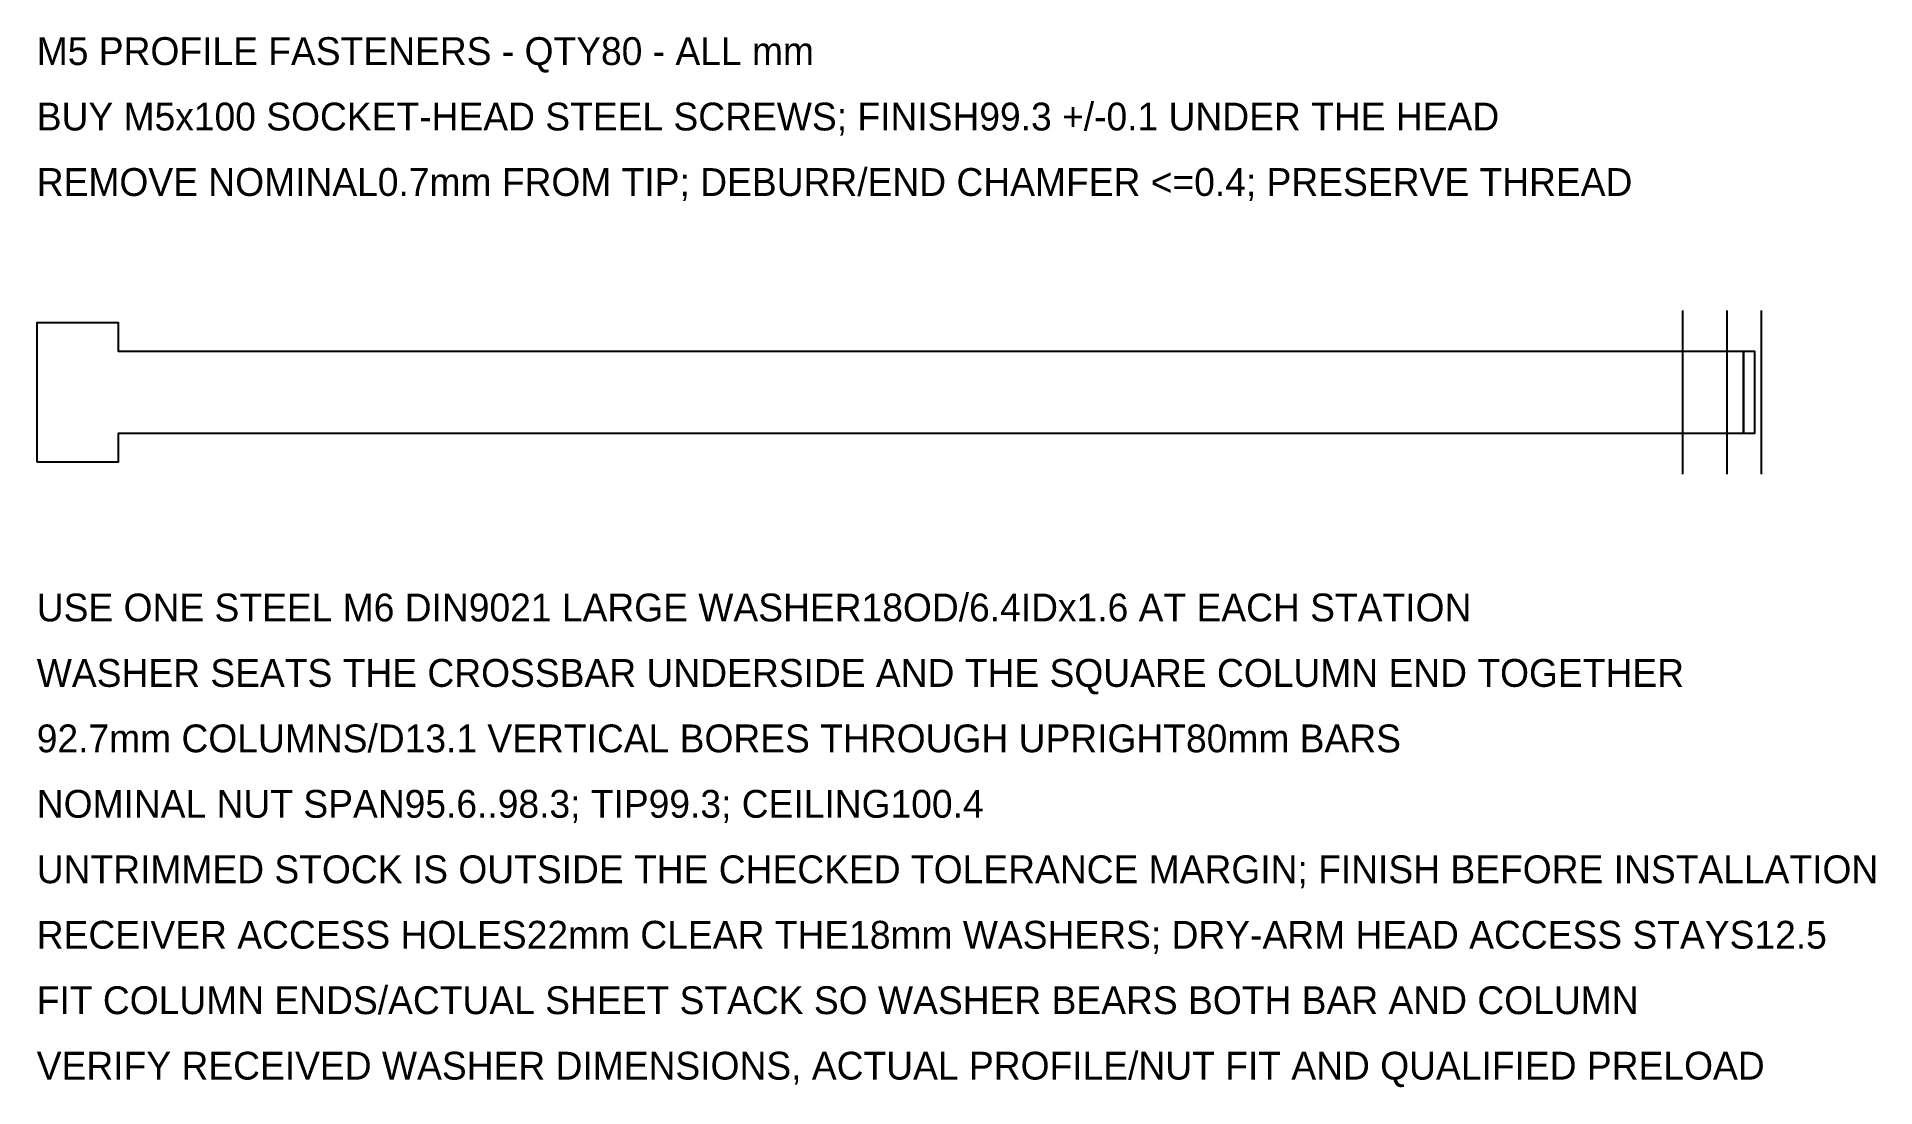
# Model space of a CAD drawing. Header units: millimetres. Extents: x -5 to 107, y -42 to 22.
import ezdxf

# ---------------------------------------------------------------- set-up
doc = ezdxf.new("R2010")
doc.units = ezdxf.units.MM
for name, color, linetype in [('FINISHED_SCREW_PROFILE', 7, 'Continuous'), ('NOTES', 7, 'Continuous'), ('REFERENCE', 8, 'Continuous')]:
    doc.layers.add(name, color=color, linetype=linetype)

msp = doc.modelspace()

# ---------------------------------------------------------------- linework, layer by layer
at = {"layer": 'FINISHED_SCREW_PROFILE'}
msp.add_lwpolyline([(-5, -4.25), (0, -4.25), (0, -2.5), (99.3, -2.5), (99.3, 2.5), (0, 2.5), (0, 4.25), (-5, 4.25)], close=True, dxfattribs=at)
at = {"layer": 'REFERENCE'}
for p, q in [((95.6, -5), (95.6, 5)), ((98.3, -5), (98.3, 5)), ((100.4, -5), (100.4, 5))]:
    msp.add_line(p, q, dxfattribs=at)
msp.add_lwpolyline([(99.3, -2.5), (100, -2.5), (100, 2.5), (99.3, 2.5)], close=True, dxfattribs=at)

# ---------------------------------------------------------------- texts
at = {"layer": 'NOTES'}
for s, p in [('M5 PROFILE FASTENERS - QTY80 - ALL mm', (-5, 20)), ('BUY M5x100 SOCKET-HEAD STEEL SCREWS; FINISH99.3 +/-0.1 UNDER THE HEAD', (-5, 16)), ('REMOVE NOMINAL0.7mm FROM TIP; DEBURR/END CHAMFER <=0.4; PRESERVE THREAD', (-5, 12)), ('USE ONE STEEL M6 DIN9021 LARGE WASHER18OD/6.4IDx1.6 AT EACH STATION', (-5, -14)), ('WASHER SEATS THE CROSSBAR UNDERSIDE AND THE SQUARE COLUMN END TOGETHER', (-5, -18)), ('92.7mm COLUMNS/D13.1 VERTICAL BORES THROUGH UPRIGHT80mm BARS', (-5, -22)), ('NOMINAL NUT SPAN95.6..98.3; TIP99.3; CEILING100.4', (-5, -26)), ('UNTRIMMED STOCK IS OUTSIDE THE CHECKED TOLERANCE MARGIN; FINISH BEFORE INSTALLATION', (-5, -30)), ('RECEIVER ACCESS HOLES22mm CLEAR THE18mm WASHERS; DRY-ARM HEAD ACCESS STAYS12.5', (-5, -34)), ('FIT COLUMN ENDS/ACTUAL SHEET STACK SO WASHER BEARS BOTH BAR AND COLUMN', (-5, -38)), ('VERIFY RECEIVED WASHER DIMENSIONS, ACTUAL PROFILE/NUT FIT AND QUALIFIED PRELOAD', (-5, -42))]:
    msp.add_text(s, height=1.7, dxfattribs=at).set_placement(p)

doc.saveas('drawing.dxf')
